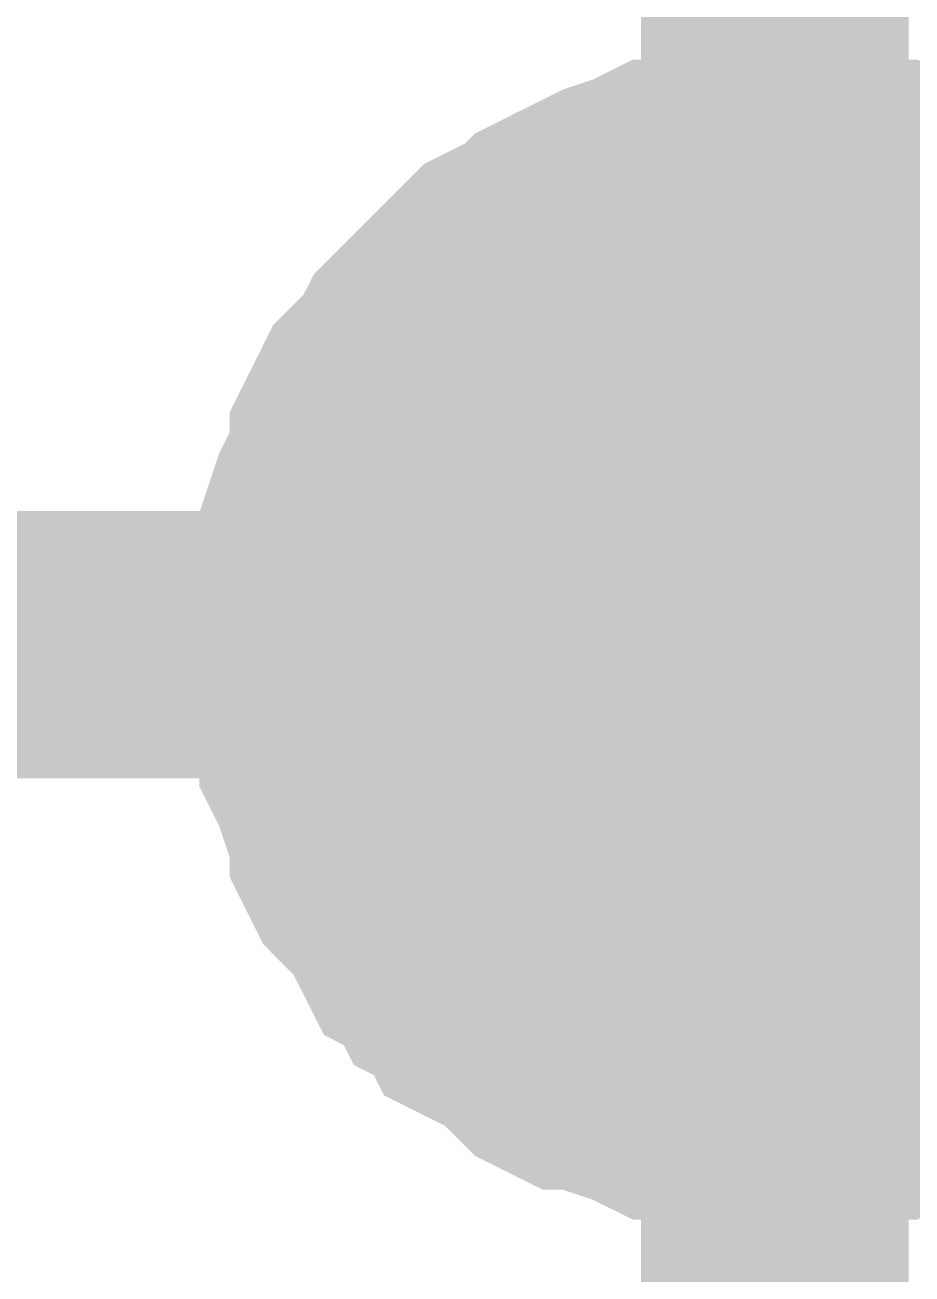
# Model space of a CAD drawing. Header units: inches. Extents: x 0 to 432, y 0 to 280.
# Drawn here: x 225.225 to 226.217, y 121.207 to 122.606 of the extents above; entities that cross this region are included whole.
import ezdxf

# ---------------------------------------------------------------- set-up
doc = ezdxf.new("R2010")
doc.units = ezdxf.units.IN
doc.layers.add('Sheet', color=255, linetype='Continuous')

msp = doc.modelspace()

# ---------------------------------------------------------------- linework, layer by layer
at = {"layer": 'Sheet'}
for points in [[(220.9875, 109.222, 0.2997, 0.2997, 0), (226.0638, 109.222, 0.2997, 0.2997, 0), (226.0638, 121.9118, 0.2997, 0.2997, 0), (226.0638, 132.0749, 0.2997, 0.2997, 0), (226.0638, 140.7107, 0.2997, 0.2997, 0)], [(225.5584, 121.9118, 0.2997, 0.2997, 0), (225.5584, 121.9343, 0.2997, 0.2997, 0), (225.5584, 121.968, 0.2997, 0.2997, 0), (225.5697, 121.9904, 0.2997, 0.2997, 0), (225.5697, 122.0129, 0.2997, 0.2997, 0), (225.5697, 122.0354, 0.2997, 0.2997, 0), (225.5809, 122.0691, 0.2997, 0.2997, 0), (225.5921, 122.0915, 0.2997, 0.2997, 0), (225.6034, 122.114, 0.2997, 0.2997, 0), (225.6034, 122.1364, 0.2997, 0.2997, 0), (225.6146, 122.1589, 0.2997, 0.2997, 0), (225.6258, 122.1814, 0.2997, 0.2997, 0), (225.6483, 122.2038, 0.2997, 0.2997, 0), (225.6595, 122.215, 0.2997, 0.2997, 0), (225.6708, 122.2375, 0.2997, 0.2997, 0), (225.6932, 122.26, 0.2997, 0.2997, 0), (225.7044, 122.2712, 0.2997, 0.2997, 0), (225.7269, 122.2936, 0.2997, 0.2997, 0), (225.7381, 122.3049, 0.2997, 0.2997, 0), (225.7606, 122.3273, 0.2997, 0.2997, 0), (225.7831, 122.3386, 0.2997, 0.2997, 0), (225.8055, 122.3498, 0.2997, 0.2997, 0), (225.8168, 122.361, 0.2997, 0.2997, 0), (225.8392, 122.3723, 0.2997, 0.2997, 0), (225.8617, 122.3835, 0.2997, 0.2997, 0), (225.8841, 122.3947, 0.2997, 0.2997, 0), (225.9178, 122.4059, 0.2997, 0.2997, 0), (225.9403, 122.4172, 0.2997, 0.2997, 0), (225.9628, 122.4172, 0.2997, 0.2997, 0), (225.9852, 122.4172, 0.2997, 0.2997, 0), (226.0077, 122.4284, 0.2997, 0.2997, 0), (226.0414, 122.4284, 0.2997, 0.2997, 0), (226.0638, 122.4284, 0.2997, 0.2997, 0)], [(225.5584, 121.9118, 0.2997, 0.2997, 0), (225.5584, 121.9343, 0.2997, 0.2997, 0), (225.5584, 121.968, 0.2997, 0.2997, 0), (225.5697, 121.9904, 0.2997, 0.2997, 0), (225.5697, 122.0129, 0.2997, 0.2997, 0), (225.5697, 122.0354, 0.2997, 0.2997, 0), (225.5809, 122.0691, 0.2997, 0.2997, 0), (225.5921, 122.0915, 0.2997, 0.2997, 0), (225.6034, 122.114, 0.2997, 0.2997, 0), (225.6034, 122.1364, 0.2997, 0.2997, 0), (225.6146, 122.1589, 0.2997, 0.2997, 0), (225.6258, 122.1814, 0.2997, 0.2997, 0), (225.6483, 122.2038, 0.2997, 0.2997, 0), (225.6595, 122.215, 0.2997, 0.2997, 0), (225.6708, 122.2375, 0.2997, 0.2997, 0), (225.6932, 122.26, 0.2997, 0.2997, 0), (225.7044, 122.2712, 0.2997, 0.2997, 0), (225.7269, 122.2936, 0.2997, 0.2997, 0), (225.7381, 122.3049, 0.2997, 0.2997, 0), (225.7606, 122.3273, 0.2997, 0.2997, 0), (225.7831, 122.3386, 0.2997, 0.2997, 0), (225.8055, 122.3498, 0.2997, 0.2997, 0), (225.8168, 122.361, 0.2997, 0.2997, 0), (225.8392, 122.3723, 0.2997, 0.2997, 0), (225.8617, 122.3835, 0.2997, 0.2997, 0), (225.8841, 122.3947, 0.2997, 0.2997, 0), (225.9178, 122.4059, 0.2997, 0.2997, 0), (225.9403, 122.4172, 0.2997, 0.2997, 0), (225.9628, 122.4172, 0.2997, 0.2997, 0), (225.9852, 122.4172, 0.2997, 0.2997, 0), (226.0077, 122.4284, 0.2997, 0.2997, 0), (226.0414, 122.4284, 0.2997, 0.2997, 0), (226.0638, 122.4284, 0.2997, 0.2997, 0)], [(225.5584, 121.9118, 0.2997, 0.2997, 0), (225.5584, 121.9343, 0.2997, 0.2997, 0), (225.5584, 121.968, 0.2997, 0.2997, 0), (225.5697, 121.9904, 0.2997, 0.2997, 0), (225.5697, 122.0129, 0.2997, 0.2997, 0), (225.5697, 122.0354, 0.2997, 0.2997, 0), (225.5809, 122.0691, 0.2997, 0.2997, 0), (225.5921, 122.0915, 0.2997, 0.2997, 0), (225.6034, 122.114, 0.2997, 0.2997, 0), (225.6034, 122.1364, 0.2997, 0.2997, 0), (225.6146, 122.1589, 0.2997, 0.2997, 0), (225.6258, 122.1814, 0.2997, 0.2997, 0), (225.6483, 122.2038, 0.2997, 0.2997, 0), (225.6595, 122.215, 0.2997, 0.2997, 0), (225.6708, 122.2375, 0.2997, 0.2997, 0), (225.6932, 122.26, 0.2997, 0.2997, 0), (225.7044, 122.2712, 0.2997, 0.2997, 0), (225.7269, 122.2936, 0.2997, 0.2997, 0), (225.7381, 122.3049, 0.2997, 0.2997, 0), (225.7606, 122.3273, 0.2997, 0.2997, 0), (225.7831, 122.3386, 0.2997, 0.2997, 0), (225.8055, 122.3498, 0.2997, 0.2997, 0), (225.8168, 122.361, 0.2997, 0.2997, 0), (225.8392, 122.3723, 0.2997, 0.2997, 0), (225.8617, 122.3835, 0.2997, 0.2997, 0), (225.8841, 122.3947, 0.2997, 0.2997, 0), (225.9178, 122.4059, 0.2997, 0.2997, 0), (225.9403, 122.4172, 0.2997, 0.2997, 0), (225.9628, 122.4172, 0.2997, 0.2997, 0), (225.9852, 122.4172, 0.2997, 0.2997, 0), (226.0077, 122.4284, 0.2997, 0.2997, 0), (226.0414, 122.4284, 0.2997, 0.2997, 0), (226.0638, 122.4284, 0.2997, 0.2997, 0)], [(225.5584, 121.9118, 0.2997, 0.2997, 0), (225.5584, 121.9343, 0.2997, 0.2997, 0), (225.5584, 121.968, 0.2997, 0.2997, 0), (225.5697, 121.9904, 0.2997, 0.2997, 0), (225.5697, 122.0129, 0.2997, 0.2997, 0), (225.5697, 122.0354, 0.2997, 0.2997, 0), (225.5809, 122.0691, 0.2997, 0.2997, 0), (225.5921, 122.0915, 0.2997, 0.2997, 0), (225.6034, 122.114, 0.2997, 0.2997, 0), (225.6034, 122.1364, 0.2997, 0.2997, 0), (225.6146, 122.1589, 0.2997, 0.2997, 0), (225.6258, 122.1814, 0.2997, 0.2997, 0), (225.6483, 122.2038, 0.2997, 0.2997, 0), (225.6595, 122.215, 0.2997, 0.2997, 0), (225.6708, 122.2375, 0.2997, 0.2997, 0), (225.6932, 122.26, 0.2997, 0.2997, 0), (225.7044, 122.2712, 0.2997, 0.2997, 0), (225.7269, 122.2936, 0.2997, 0.2997, 0), (225.7381, 122.3049, 0.2997, 0.2997, 0), (225.7606, 122.3273, 0.2997, 0.2997, 0), (225.7831, 122.3386, 0.2997, 0.2997, 0), (225.8055, 122.3498, 0.2997, 0.2997, 0), (225.8168, 122.361, 0.2997, 0.2997, 0), (225.8392, 122.3723, 0.2997, 0.2997, 0), (225.8617, 122.3835, 0.2997, 0.2997, 0), (225.8841, 122.3947, 0.2997, 0.2997, 0), (225.9178, 122.4059, 0.2997, 0.2997, 0), (225.9403, 122.4172, 0.2997, 0.2997, 0), (225.9628, 122.4172, 0.2997, 0.2997, 0), (225.9852, 122.4172, 0.2997, 0.2997, 0), (226.0077, 122.4284, 0.2997, 0.2997, 0), (226.0414, 122.4284, 0.2997, 0.2997, 0), (226.0638, 122.4284, 0.2997, 0.2997, 0)], [(226.0638, 122.4284, 0.2997, 0.2997, 0), (226.0638, 122.4284, 0.2997, 0.2997, 0)], [(226.0638, 122.4284, 0.2997, 0.2997, 0), (226.0863, 122.4284, 0.2997, 0.2997, 0), (226.12, 122.4284, 0.2997, 0.2997, 0), (226.1424, 122.4172, 0.2997, 0.2997, 0), (226.1649, 122.4172, 0.2997, 0.2997, 0), (226.1874, 122.4172, 0.2997, 0.2997, 0), (226.2098, 122.4059, 0.2997, 0.2997, 0), (226.2435, 122.3947, 0.2997, 0.2997, 0), (226.266, 122.3835, 0.2997, 0.2997, 0), (226.2884, 122.3723, 0.2997, 0.2997, 0), (226.3109, 122.361, 0.2997, 0.2997, 0), (226.3221, 122.3498, 0.2997, 0.2997, 0), (226.3446, 122.3386, 0.2997, 0.2997, 0), (226.3671, 122.3273, 0.2997, 0.2997, 0), (226.3895, 122.3049, 0.2997, 0.2997, 0)], [(226.0638, 122.4284, 0.2997, 0.2997, 0), (226.0638, 122.4284, 0.2997, 0.2997, 0)], [(226.0638, 122.4284, 0.2997, 0.2997, 0), (226.0863, 122.4284, 0.2997, 0.2997, 0), (226.12, 122.4284, 0.2997, 0.2997, 0), (226.1424, 122.4172, 0.2997, 0.2997, 0), (226.1649, 122.4172, 0.2997, 0.2997, 0), (226.1874, 122.4172, 0.2997, 0.2997, 0), (226.2098, 122.4059, 0.2997, 0.2997, 0), (226.2435, 122.3947, 0.2997, 0.2997, 0), (226.266, 122.3835, 0.2997, 0.2997, 0), (226.2884, 122.3723, 0.2997, 0.2997, 0), (226.3109, 122.361, 0.2997, 0.2997, 0), (226.3221, 122.3498, 0.2997, 0.2997, 0), (226.3446, 122.3386, 0.2997, 0.2997, 0), (226.3671, 122.3273, 0.2997, 0.2997, 0), (226.3895, 122.3049, 0.2997, 0.2997, 0)], [(226.0638, 122.4284, 0.2997, 0.2997, 0), (226.0638, 122.4284, 0.2997, 0.2997, 0)], [(226.0638, 122.4284, 0.2997, 0.2997, 0), (226.0863, 122.4284, 0.2997, 0.2997, 0), (226.12, 122.4284, 0.2997, 0.2997, 0), (226.1424, 122.4172, 0.2997, 0.2997, 0), (226.1649, 122.4172, 0.2997, 0.2997, 0), (226.1874, 122.4172, 0.2997, 0.2997, 0), (226.2098, 122.4059, 0.2997, 0.2997, 0), (226.2435, 122.3947, 0.2997, 0.2997, 0), (226.266, 122.3835, 0.2997, 0.2997, 0), (226.2884, 122.3723, 0.2997, 0.2997, 0), (226.3109, 122.361, 0.2997, 0.2997, 0), (226.3221, 122.3498, 0.2997, 0.2997, 0), (226.3446, 122.3386, 0.2997, 0.2997, 0), (226.3671, 122.3273, 0.2997, 0.2997, 0), (226.3895, 122.3049, 0.2997, 0.2997, 0)], [(226.0638, 122.4284, 0.2997, 0.2997, 0), (226.0638, 122.4284, 0.2997, 0.2997, 0)], [(226.0638, 122.4284, 0.2997, 0.2997, 0), (226.0863, 122.4284, 0.2997, 0.2997, 0), (226.12, 122.4284, 0.2997, 0.2997, 0), (226.1424, 122.4172, 0.2997, 0.2997, 0), (226.1649, 122.4172, 0.2997, 0.2997, 0), (226.1874, 122.4172, 0.2997, 0.2997, 0), (226.2098, 122.4059, 0.2997, 0.2997, 0), (226.2435, 122.3947, 0.2997, 0.2997, 0), (226.266, 122.3835, 0.2997, 0.2997, 0), (226.2884, 122.3723, 0.2997, 0.2997, 0), (226.3109, 122.361, 0.2997, 0.2997, 0), (226.3221, 122.3498, 0.2997, 0.2997, 0), (226.3446, 122.3386, 0.2997, 0.2997, 0), (226.3671, 122.3273, 0.2997, 0.2997, 0), (226.3895, 122.3049, 0.2997, 0.2997, 0)], [(225.5584, 121.9118, 0.0991, 0.0991, 0), (225.5584, 121.9343, 0.0991, 0.0991, 0), (225.5584, 121.968, 0.0991, 0.0991, 0), (225.5697, 121.9904, 0.0991, 0.0991, 0), (225.5697, 122.0129, 0.0991, 0.0991, 0), (225.5697, 122.0354, 0.0991, 0.0991, 0), (225.5809, 122.0691, 0.0991, 0.0991, 0), (225.5921, 122.0915, 0.0991, 0.0991, 0), (225.6034, 122.114, 0.0991, 0.0991, 0), (225.6034, 122.1364, 0.0991, 0.0991, 0), (225.6146, 122.1589, 0.0991, 0.0991, 0), (225.6258, 122.1814, 0.0991, 0.0991, 0), (225.6483, 122.2038, 0.0991, 0.0991, 0), (225.6595, 122.215, 0.0991, 0.0991, 0), (225.6708, 122.2375, 0.0991, 0.0991, 0), (225.6932, 122.26, 0.0991, 0.0991, 0), (225.7044, 122.2712, 0.0991, 0.0991, 0), (225.7269, 122.2936, 0.0991, 0.0991, 0), (225.7381, 122.3049, 0.0991, 0.0991, 0), (225.7606, 122.3273, 0.0991, 0.0991, 0), (225.7831, 122.3386, 0.0991, 0.0991, 0), (225.8055, 122.3498, 0.0991, 0.0991, 0), (225.8168, 122.361, 0.0991, 0.0991, 0), (225.8392, 122.3723, 0.0991, 0.0991, 0), (225.8617, 122.3835, 0.0991, 0.0991, 0), (225.8841, 122.3947, 0.0991, 0.0991, 0), (225.9178, 122.4059, 0.0991, 0.0991, 0), (225.9403, 122.4172, 0.0991, 0.0991, 0), (225.9628, 122.4172, 0.0991, 0.0991, 0), (225.9852, 122.4172, 0.0991, 0.0991, 0), (226.0077, 122.4284, 0.0991, 0.0991, 0), (226.0414, 122.4284, 0.0991, 0.0991, 0), (226.0638, 122.4284, 0.0991, 0.0991, 0)], [(225.5584, 121.9118, 0.0991, 0.0991, 0), (225.5584, 121.9343, 0.0991, 0.0991, 0), (225.5584, 121.968, 0.0991, 0.0991, 0), (225.5697, 121.9904, 0.0991, 0.0991, 0), (225.5697, 122.0129, 0.0991, 0.0991, 0), (225.5697, 122.0354, 0.0991, 0.0991, 0), (225.5809, 122.0691, 0.0991, 0.0991, 0), (225.5921, 122.0915, 0.0991, 0.0991, 0), (225.6034, 122.114, 0.0991, 0.0991, 0), (225.6034, 122.1364, 0.0991, 0.0991, 0), (225.6146, 122.1589, 0.0991, 0.0991, 0), (225.6258, 122.1814, 0.0991, 0.0991, 0), (225.6483, 122.2038, 0.0991, 0.0991, 0), (225.6595, 122.215, 0.0991, 0.0991, 0), (225.6708, 122.2375, 0.0991, 0.0991, 0), (225.6932, 122.26, 0.0991, 0.0991, 0), (225.7044, 122.2712, 0.0991, 0.0991, 0), (225.7269, 122.2936, 0.0991, 0.0991, 0), (225.7381, 122.3049, 0.0991, 0.0991, 0), (225.7606, 122.3273, 0.0991, 0.0991, 0), (225.7831, 122.3386, 0.0991, 0.0991, 0), (225.8055, 122.3498, 0.0991, 0.0991, 0), (225.8168, 122.361, 0.0991, 0.0991, 0), (225.8392, 122.3723, 0.0991, 0.0991, 0), (225.8617, 122.3835, 0.0991, 0.0991, 0), (225.8841, 122.3947, 0.0991, 0.0991, 0), (225.9178, 122.4059, 0.0991, 0.0991, 0), (225.9403, 122.4172, 0.0991, 0.0991, 0), (225.9628, 122.4172, 0.0991, 0.0991, 0), (225.9852, 122.4172, 0.0991, 0.0991, 0), (226.0077, 122.4284, 0.0991, 0.0991, 0), (226.0414, 122.4284, 0.0991, 0.0991, 0), (226.0638, 122.4284, 0.0991, 0.0991, 0)], [(225.5584, 121.9118, 0.0991, 0.0991, 0), (225.5584, 121.9343, 0.0991, 0.0991, 0), (225.5584, 121.968, 0.0991, 0.0991, 0), (225.5697, 121.9904, 0.0991, 0.0991, 0), (225.5697, 122.0129, 0.0991, 0.0991, 0), (225.5697, 122.0354, 0.0991, 0.0991, 0), (225.5809, 122.0691, 0.0991, 0.0991, 0), (225.5921, 122.0915, 0.0991, 0.0991, 0), (225.6034, 122.114, 0.0991, 0.0991, 0), (225.6034, 122.1364, 0.0991, 0.0991, 0), (225.6146, 122.1589, 0.0991, 0.0991, 0), (225.6258, 122.1814, 0.0991, 0.0991, 0), (225.6483, 122.2038, 0.0991, 0.0991, 0), (225.6595, 122.215, 0.0991, 0.0991, 0), (225.6708, 122.2375, 0.0991, 0.0991, 0), (225.6932, 122.26, 0.0991, 0.0991, 0), (225.7044, 122.2712, 0.0991, 0.0991, 0), (225.7269, 122.2936, 0.0991, 0.0991, 0), (225.7381, 122.3049, 0.0991, 0.0991, 0), (225.7606, 122.3273, 0.0991, 0.0991, 0), (225.7831, 122.3386, 0.0991, 0.0991, 0), (225.8055, 122.3498, 0.0991, 0.0991, 0), (225.8168, 122.361, 0.0991, 0.0991, 0), (225.8392, 122.3723, 0.0991, 0.0991, 0), (225.8617, 122.3835, 0.0991, 0.0991, 0), (225.8841, 122.3947, 0.0991, 0.0991, 0), (225.9178, 122.4059, 0.0991, 0.0991, 0), (225.9403, 122.4172, 0.0991, 0.0991, 0), (225.9628, 122.4172, 0.0991, 0.0991, 0), (225.9852, 122.4172, 0.0991, 0.0991, 0), (226.0077, 122.4284, 0.0991, 0.0991, 0), (226.0414, 122.4284, 0.0991, 0.0991, 0), (226.0638, 122.4284, 0.0991, 0.0991, 0)], [(225.5584, 121.9118, 0.0991, 0.0991, 0), (225.5584, 121.9343, 0.0991, 0.0991, 0), (225.5584, 121.968, 0.0991, 0.0991, 0), (225.5697, 121.9904, 0.0991, 0.0991, 0), (225.5697, 122.0129, 0.0991, 0.0991, 0), (225.5697, 122.0354, 0.0991, 0.0991, 0), (225.5809, 122.0691, 0.0991, 0.0991, 0), (225.5921, 122.0915, 0.0991, 0.0991, 0), (225.6034, 122.114, 0.0991, 0.0991, 0), (225.6034, 122.1364, 0.0991, 0.0991, 0), (225.6146, 122.1589, 0.0991, 0.0991, 0), (225.6258, 122.1814, 0.0991, 0.0991, 0), (225.6483, 122.2038, 0.0991, 0.0991, 0), (225.6595, 122.215, 0.0991, 0.0991, 0), (225.6708, 122.2375, 0.0991, 0.0991, 0), (225.6932, 122.26, 0.0991, 0.0991, 0), (225.7044, 122.2712, 0.0991, 0.0991, 0), (225.7269, 122.2936, 0.0991, 0.0991, 0), (225.7381, 122.3049, 0.0991, 0.0991, 0), (225.7606, 122.3273, 0.0991, 0.0991, 0), (225.7831, 122.3386, 0.0991, 0.0991, 0), (225.8055, 122.3498, 0.0991, 0.0991, 0), (225.8168, 122.361, 0.0991, 0.0991, 0), (225.8392, 122.3723, 0.0991, 0.0991, 0), (225.8617, 122.3835, 0.0991, 0.0991, 0), (225.8841, 122.3947, 0.0991, 0.0991, 0), (225.9178, 122.4059, 0.0991, 0.0991, 0), (225.9403, 122.4172, 0.0991, 0.0991, 0), (225.9628, 122.4172, 0.0991, 0.0991, 0), (225.9852, 122.4172, 0.0991, 0.0991, 0), (226.0077, 122.4284, 0.0991, 0.0991, 0), (226.0414, 122.4284, 0.0991, 0.0991, 0), (226.0638, 122.4284, 0.0991, 0.0991, 0)], [(226.0638, 122.4284, 0.0991, 0.0991, 0), (226.0638, 122.4284, 0.0991, 0.0991, 0)], [(226.0638, 122.4284, 0.0991, 0.0991, 0), (226.0863, 122.4284, 0.0991, 0.0991, 0), (226.12, 122.4284, 0.0991, 0.0991, 0), (226.1424, 122.4172, 0.0991, 0.0991, 0), (226.1649, 122.4172, 0.0991, 0.0991, 0), (226.1874, 122.4172, 0.0991, 0.0991, 0), (226.2098, 122.4059, 0.0991, 0.0991, 0), (226.2435, 122.3947, 0.0991, 0.0991, 0), (226.266, 122.3835, 0.0991, 0.0991, 0), (226.2884, 122.3723, 0.0991, 0.0991, 0)], [(226.0638, 122.4284, 0.0991, 0.0991, 0), (226.0638, 122.4284, 0.0991, 0.0991, 0)], [(226.0638, 122.4284, 0.0991, 0.0991, 0), (226.0863, 122.4284, 0.0991, 0.0991, 0), (226.12, 122.4284, 0.0991, 0.0991, 0), (226.1424, 122.4172, 0.0991, 0.0991, 0), (226.1649, 122.4172, 0.0991, 0.0991, 0), (226.1874, 122.4172, 0.0991, 0.0991, 0), (226.2098, 122.4059, 0.0991, 0.0991, 0), (226.2435, 122.3947, 0.0991, 0.0991, 0), (226.266, 122.3835, 0.0991, 0.0991, 0), (226.2884, 122.3723, 0.0991, 0.0991, 0)], [(226.0638, 122.4284, 0.0991, 0.0991, 0), (226.0638, 122.4284, 0.0991, 0.0991, 0)], [(226.0638, 122.4284, 0.0991, 0.0991, 0), (226.0863, 122.4284, 0.0991, 0.0991, 0), (226.12, 122.4284, 0.0991, 0.0991, 0), (226.1424, 122.4172, 0.0991, 0.0991, 0), (226.1649, 122.4172, 0.0991, 0.0991, 0), (226.1874, 122.4172, 0.0991, 0.0991, 0), (226.2098, 122.4059, 0.0991, 0.0991, 0), (226.2435, 122.3947, 0.0991, 0.0991, 0), (226.266, 122.3835, 0.0991, 0.0991, 0), (226.2884, 122.3723, 0.0991, 0.0991, 0)], [(226.0638, 122.4284, 0.0991, 0.0991, 0), (226.0638, 122.4284, 0.0991, 0.0991, 0)], [(226.0638, 122.4284, 0.0991, 0.0991, 0), (226.0863, 122.4284, 0.0991, 0.0991, 0), (226.12, 122.4284, 0.0991, 0.0991, 0), (226.1424, 122.4172, 0.0991, 0.0991, 0), (226.1649, 122.4172, 0.0991, 0.0991, 0), (226.1874, 122.4172, 0.0991, 0.0991, 0), (226.2098, 122.4059, 0.0991, 0.0991, 0), (226.2435, 122.3947, 0.0991, 0.0991, 0), (226.266, 122.3835, 0.0991, 0.0991, 0), (226.2884, 122.3723, 0.0991, 0.0991, 0)], [(220.9875, 121.9118, 0.2997, 0.2997, 0), (226.0638, 121.9118, 0.2997, 0.2997, 0)], [(226.0638, 121.4065, 0.2997, 0.2997, 0), (226.0414, 121.4065, 0.2997, 0.2997, 0), (226.0077, 121.4065, 0.2997, 0.2997, 0), (225.9852, 121.4177, 0.2997, 0.2997, 0), (225.9628, 121.4177, 0.2997, 0.2997, 0), (225.9403, 121.4177, 0.2997, 0.2997, 0), (225.9178, 121.4289, 0.2997, 0.2997, 0), (225.8841, 121.4402, 0.2997, 0.2997, 0), (225.8617, 121.4514, 0.2997, 0.2997, 0), (225.8392, 121.4514, 0.2997, 0.2997, 0), (225.8168, 121.4626, 0.2997, 0.2997, 0), (225.8055, 121.4739, 0.2997, 0.2997, 0), (225.7831, 121.4963, 0.2997, 0.2997, 0), (225.7606, 121.5076, 0.2997, 0.2997, 0), (225.7381, 121.5188, 0.2997, 0.2997, 0), (225.7269, 121.5412, 0.2997, 0.2997, 0), (225.7044, 121.5525, 0.2997, 0.2997, 0), (225.6932, 121.5749, 0.2997, 0.2997, 0), (225.6708, 121.5862, 0.2997, 0.2997, 0), (225.6595, 121.6086, 0.2997, 0.2997, 0), (225.6483, 121.6311, 0.2997, 0.2997, 0), (225.6258, 121.6535, 0.2997, 0.2997, 0), (225.6146, 121.6648, 0.2997, 0.2997, 0), (225.6034, 121.6872, 0.2997, 0.2997, 0), (225.6034, 121.7097, 0.2997, 0.2997, 0), (225.5921, 121.7322, 0.2997, 0.2997, 0), (225.5809, 121.7658, 0.2997, 0.2997, 0), (225.5697, 121.7883, 0.2997, 0.2997, 0), (225.5697, 121.8108, 0.2997, 0.2997, 0), (225.5697, 121.8332, 0.2997, 0.2997, 0), (225.5584, 121.8557, 0.2997, 0.2997, 0), (225.5584, 121.8894, 0.2997, 0.2997, 0), (225.5584, 121.9118, 0.2997, 0.2997, 0)], [(225.5584, 121.9118, 0.2997, 0.2997, 0), (225.5584, 121.9118, 0.2997, 0.2997, 0)], [(226.0638, 121.4065, 0.2997, 0.2997, 0), (226.0414, 121.4065, 0.2997, 0.2997, 0), (226.0077, 121.4065, 0.2997, 0.2997, 0), (225.9852, 121.4177, 0.2997, 0.2997, 0), (225.9628, 121.4177, 0.2997, 0.2997, 0), (225.9403, 121.4177, 0.2997, 0.2997, 0), (225.9178, 121.4289, 0.2997, 0.2997, 0), (225.8841, 121.4402, 0.2997, 0.2997, 0), (225.8617, 121.4514, 0.2997, 0.2997, 0), (225.8392, 121.4514, 0.2997, 0.2997, 0), (225.8168, 121.4626, 0.2997, 0.2997, 0), (225.8055, 121.4739, 0.2997, 0.2997, 0), (225.7831, 121.4963, 0.2997, 0.2997, 0), (225.7606, 121.5076, 0.2997, 0.2997, 0), (225.7381, 121.5188, 0.2997, 0.2997, 0), (225.7269, 121.5412, 0.2997, 0.2997, 0), (225.7044, 121.5525, 0.2997, 0.2997, 0), (225.6932, 121.5749, 0.2997, 0.2997, 0), (225.6708, 121.5862, 0.2997, 0.2997, 0), (225.6595, 121.6086, 0.2997, 0.2997, 0), (225.6483, 121.6311, 0.2997, 0.2997, 0), (225.6258, 121.6535, 0.2997, 0.2997, 0), (225.6146, 121.6648, 0.2997, 0.2997, 0), (225.6034, 121.6872, 0.2997, 0.2997, 0), (225.6034, 121.7097, 0.2997, 0.2997, 0), (225.5921, 121.7322, 0.2997, 0.2997, 0), (225.5809, 121.7658, 0.2997, 0.2997, 0), (225.5697, 121.7883, 0.2997, 0.2997, 0), (225.5697, 121.8108, 0.2997, 0.2997, 0), (225.5697, 121.8332, 0.2997, 0.2997, 0), (225.5584, 121.8557, 0.2997, 0.2997, 0), (225.5584, 121.8894, 0.2997, 0.2997, 0), (225.5584, 121.9118, 0.2997, 0.2997, 0)], [(225.5584, 121.9118, 0.2997, 0.2997, 0), (225.5584, 121.9118, 0.2997, 0.2997, 0)], [(226.0638, 121.4065, 0.2997, 0.2997, 0), (226.0414, 121.4065, 0.2997, 0.2997, 0), (226.0077, 121.4065, 0.2997, 0.2997, 0), (225.9852, 121.4177, 0.2997, 0.2997, 0), (225.9628, 121.4177, 0.2997, 0.2997, 0), (225.9403, 121.4177, 0.2997, 0.2997, 0), (225.9178, 121.4289, 0.2997, 0.2997, 0), (225.8841, 121.4402, 0.2997, 0.2997, 0), (225.8617, 121.4514, 0.2997, 0.2997, 0), (225.8392, 121.4514, 0.2997, 0.2997, 0), (225.8168, 121.4626, 0.2997, 0.2997, 0), (225.8055, 121.4739, 0.2997, 0.2997, 0), (225.7831, 121.4963, 0.2997, 0.2997, 0), (225.7606, 121.5076, 0.2997, 0.2997, 0), (225.7381, 121.5188, 0.2997, 0.2997, 0), (225.7269, 121.5412, 0.2997, 0.2997, 0), (225.7044, 121.5525, 0.2997, 0.2997, 0), (225.6932, 121.5749, 0.2997, 0.2997, 0), (225.6708, 121.5862, 0.2997, 0.2997, 0), (225.6595, 121.6086, 0.2997, 0.2997, 0), (225.6483, 121.6311, 0.2997, 0.2997, 0), (225.6258, 121.6535, 0.2997, 0.2997, 0), (225.6146, 121.6648, 0.2997, 0.2997, 0), (225.6034, 121.6872, 0.2997, 0.2997, 0), (225.6034, 121.7097, 0.2997, 0.2997, 0), (225.5921, 121.7322, 0.2997, 0.2997, 0), (225.5809, 121.7658, 0.2997, 0.2997, 0), (225.5697, 121.7883, 0.2997, 0.2997, 0), (225.5697, 121.8108, 0.2997, 0.2997, 0), (225.5697, 121.8332, 0.2997, 0.2997, 0), (225.5584, 121.8557, 0.2997, 0.2997, 0), (225.5584, 121.8894, 0.2997, 0.2997, 0), (225.5584, 121.9118, 0.2997, 0.2997, 0)], [(225.5584, 121.9118, 0.2997, 0.2997, 0), (225.5584, 121.9118, 0.2997, 0.2997, 0)], [(226.0638, 121.4065, 0.2997, 0.2997, 0), (226.0414, 121.4065, 0.2997, 0.2997, 0), (226.0077, 121.4065, 0.2997, 0.2997, 0), (225.9852, 121.4177, 0.2997, 0.2997, 0), (225.9628, 121.4177, 0.2997, 0.2997, 0), (225.9403, 121.4177, 0.2997, 0.2997, 0), (225.9178, 121.4289, 0.2997, 0.2997, 0), (225.8841, 121.4402, 0.2997, 0.2997, 0), (225.8617, 121.4514, 0.2997, 0.2997, 0), (225.8392, 121.4514, 0.2997, 0.2997, 0), (225.8168, 121.4626, 0.2997, 0.2997, 0), (225.8055, 121.4739, 0.2997, 0.2997, 0), (225.7831, 121.4963, 0.2997, 0.2997, 0), (225.7606, 121.5076, 0.2997, 0.2997, 0), (225.7381, 121.5188, 0.2997, 0.2997, 0), (225.7269, 121.5412, 0.2997, 0.2997, 0), (225.7044, 121.5525, 0.2997, 0.2997, 0), (225.6932, 121.5749, 0.2997, 0.2997, 0), (225.6708, 121.5862, 0.2997, 0.2997, 0), (225.6595, 121.6086, 0.2997, 0.2997, 0), (225.6483, 121.6311, 0.2997, 0.2997, 0), (225.6258, 121.6535, 0.2997, 0.2997, 0), (225.6146, 121.6648, 0.2997, 0.2997, 0), (225.6034, 121.6872, 0.2997, 0.2997, 0), (225.6034, 121.7097, 0.2997, 0.2997, 0), (225.5921, 121.7322, 0.2997, 0.2997, 0), (225.5809, 121.7658, 0.2997, 0.2997, 0), (225.5697, 121.7883, 0.2997, 0.2997, 0), (225.5697, 121.8108, 0.2997, 0.2997, 0), (225.5697, 121.8332, 0.2997, 0.2997, 0), (225.5584, 121.8557, 0.2997, 0.2997, 0), (225.5584, 121.8894, 0.2997, 0.2997, 0), (225.5584, 121.9118, 0.2997, 0.2997, 0)], [(225.5584, 121.9118, 0.2997, 0.2997, 0), (225.5584, 121.9118, 0.2997, 0.2997, 0)], [(226.0638, 121.4065, 0.0991, 0.0991, 0), (226.0414, 121.4065, 0.0991, 0.0991, 0), (226.0077, 121.4065, 0.0991, 0.0991, 0), (225.9852, 121.4177, 0.0991, 0.0991, 0), (225.9628, 121.4177, 0.0991, 0.0991, 0), (225.9403, 121.4177, 0.0991, 0.0991, 0), (225.9178, 121.4289, 0.0991, 0.0991, 0), (225.8841, 121.4402, 0.0991, 0.0991, 0), (225.8617, 121.4514, 0.0991, 0.0991, 0), (225.8392, 121.4514, 0.0991, 0.0991, 0), (225.8168, 121.4626, 0.0991, 0.0991, 0), (225.8055, 121.4739, 0.0991, 0.0991, 0), (225.7831, 121.4963, 0.0991, 0.0991, 0), (225.7606, 121.5076, 0.0991, 0.0991, 0), (225.7381, 121.5188, 0.0991, 0.0991, 0), (225.7269, 121.5412, 0.0991, 0.0991, 0), (225.7044, 121.5525, 0.0991, 0.0991, 0), (225.6932, 121.5749, 0.0991, 0.0991, 0), (225.6708, 121.5862, 0.0991, 0.0991, 0), (225.6595, 121.6086, 0.0991, 0.0991, 0), (225.6483, 121.6311, 0.0991, 0.0991, 0), (225.6258, 121.6535, 0.0991, 0.0991, 0), (225.6146, 121.6648, 0.0991, 0.0991, 0), (225.6034, 121.6872, 0.0991, 0.0991, 0), (225.6034, 121.7097, 0.0991, 0.0991, 0), (225.5921, 121.7322, 0.0991, 0.0991, 0), (225.5809, 121.7658, 0.0991, 0.0991, 0), (225.5697, 121.7883, 0.0991, 0.0991, 0), (225.5697, 121.8108, 0.0991, 0.0991, 0), (225.5697, 121.8332, 0.0991, 0.0991, 0), (225.5584, 121.8557, 0.0991, 0.0991, 0), (225.5584, 121.8894, 0.0991, 0.0991, 0), (225.5584, 121.9118, 0.0991, 0.0991, 0)], [(225.5584, 121.9118, 0.0991, 0.0991, 0), (225.5584, 121.9118, 0.0991, 0.0991, 0)], [(226.0638, 121.4065, 0.0991, 0.0991, 0), (226.0414, 121.4065, 0.0991, 0.0991, 0), (226.0077, 121.4065, 0.0991, 0.0991, 0), (225.9852, 121.4177, 0.0991, 0.0991, 0), (225.9628, 121.4177, 0.0991, 0.0991, 0), (225.9403, 121.4177, 0.0991, 0.0991, 0), (225.9178, 121.4289, 0.0991, 0.0991, 0), (225.8841, 121.4402, 0.0991, 0.0991, 0), (225.8617, 121.4514, 0.0991, 0.0991, 0), (225.8392, 121.4514, 0.0991, 0.0991, 0), (225.8168, 121.4626, 0.0991, 0.0991, 0), (225.8055, 121.4739, 0.0991, 0.0991, 0), (225.7831, 121.4963, 0.0991, 0.0991, 0), (225.7606, 121.5076, 0.0991, 0.0991, 0), (225.7381, 121.5188, 0.0991, 0.0991, 0), (225.7269, 121.5412, 0.0991, 0.0991, 0), (225.7044, 121.5525, 0.0991, 0.0991, 0), (225.6932, 121.5749, 0.0991, 0.0991, 0), (225.6708, 121.5862, 0.0991, 0.0991, 0), (225.6595, 121.6086, 0.0991, 0.0991, 0), (225.6483, 121.6311, 0.0991, 0.0991, 0), (225.6258, 121.6535, 0.0991, 0.0991, 0), (225.6146, 121.6648, 0.0991, 0.0991, 0), (225.6034, 121.6872, 0.0991, 0.0991, 0), (225.6034, 121.7097, 0.0991, 0.0991, 0), (225.5921, 121.7322, 0.0991, 0.0991, 0), (225.5809, 121.7658, 0.0991, 0.0991, 0), (225.5697, 121.7883, 0.0991, 0.0991, 0), (225.5697, 121.8108, 0.0991, 0.0991, 0), (225.5697, 121.8332, 0.0991, 0.0991, 0), (225.5584, 121.8557, 0.0991, 0.0991, 0), (225.5584, 121.8894, 0.0991, 0.0991, 0), (225.5584, 121.9118, 0.0991, 0.0991, 0)], [(225.5584, 121.9118, 0.0991, 0.0991, 0), (225.5584, 121.9118, 0.0991, 0.0991, 0)], [(226.0638, 121.4065, 0.0991, 0.0991, 0), (226.0414, 121.4065, 0.0991, 0.0991, 0), (226.0077, 121.4065, 0.0991, 0.0991, 0), (225.9852, 121.4177, 0.0991, 0.0991, 0), (225.9628, 121.4177, 0.0991, 0.0991, 0), (225.9403, 121.4177, 0.0991, 0.0991, 0), (225.9178, 121.4289, 0.0991, 0.0991, 0), (225.8841, 121.4402, 0.0991, 0.0991, 0), (225.8617, 121.4514, 0.0991, 0.0991, 0), (225.8392, 121.4514, 0.0991, 0.0991, 0), (225.8168, 121.4626, 0.0991, 0.0991, 0), (225.8055, 121.4739, 0.0991, 0.0991, 0), (225.7831, 121.4963, 0.0991, 0.0991, 0), (225.7606, 121.5076, 0.0991, 0.0991, 0), (225.7381, 121.5188, 0.0991, 0.0991, 0), (225.7269, 121.5412, 0.0991, 0.0991, 0), (225.7044, 121.5525, 0.0991, 0.0991, 0), (225.6932, 121.5749, 0.0991, 0.0991, 0), (225.6708, 121.5862, 0.0991, 0.0991, 0), (225.6595, 121.6086, 0.0991, 0.0991, 0), (225.6483, 121.6311, 0.0991, 0.0991, 0), (225.6258, 121.6535, 0.0991, 0.0991, 0), (225.6146, 121.6648, 0.0991, 0.0991, 0), (225.6034, 121.6872, 0.0991, 0.0991, 0), (225.6034, 121.7097, 0.0991, 0.0991, 0), (225.5921, 121.7322, 0.0991, 0.0991, 0), (225.5809, 121.7658, 0.0991, 0.0991, 0), (225.5697, 121.7883, 0.0991, 0.0991, 0), (225.5697, 121.8108, 0.0991, 0.0991, 0), (225.5697, 121.8332, 0.0991, 0.0991, 0), (225.5584, 121.8557, 0.0991, 0.0991, 0), (225.5584, 121.8894, 0.0991, 0.0991, 0), (225.5584, 121.9118, 0.0991, 0.0991, 0)], [(225.5584, 121.9118, 0.0991, 0.0991, 0), (225.5584, 121.9118, 0.0991, 0.0991, 0)], [(226.0638, 121.4065, 0.0991, 0.0991, 0), (226.0414, 121.4065, 0.0991, 0.0991, 0), (226.0077, 121.4065, 0.0991, 0.0991, 0), (225.9852, 121.4177, 0.0991, 0.0991, 0), (225.9628, 121.4177, 0.0991, 0.0991, 0), (225.9403, 121.4177, 0.0991, 0.0991, 0), (225.9178, 121.4289, 0.0991, 0.0991, 0), (225.8841, 121.4402, 0.0991, 0.0991, 0), (225.8617, 121.4514, 0.0991, 0.0991, 0), (225.8392, 121.4514, 0.0991, 0.0991, 0), (225.8168, 121.4626, 0.0991, 0.0991, 0), (225.8055, 121.4739, 0.0991, 0.0991, 0), (225.7831, 121.4963, 0.0991, 0.0991, 0), (225.7606, 121.5076, 0.0991, 0.0991, 0), (225.7381, 121.5188, 0.0991, 0.0991, 0), (225.7269, 121.5412, 0.0991, 0.0991, 0), (225.7044, 121.5525, 0.0991, 0.0991, 0), (225.6932, 121.5749, 0.0991, 0.0991, 0), (225.6708, 121.5862, 0.0991, 0.0991, 0), (225.6595, 121.6086, 0.0991, 0.0991, 0), (225.6483, 121.6311, 0.0991, 0.0991, 0), (225.6258, 121.6535, 0.0991, 0.0991, 0), (225.6146, 121.6648, 0.0991, 0.0991, 0), (225.6034, 121.6872, 0.0991, 0.0991, 0), (225.6034, 121.7097, 0.0991, 0.0991, 0), (225.5921, 121.7322, 0.0991, 0.0991, 0), (225.5809, 121.7658, 0.0991, 0.0991, 0), (225.5697, 121.7883, 0.0991, 0.0991, 0), (225.5697, 121.8108, 0.0991, 0.0991, 0), (225.5697, 121.8332, 0.0991, 0.0991, 0), (225.5584, 121.8557, 0.0991, 0.0991, 0), (225.5584, 121.8894, 0.0991, 0.0991, 0), (225.5584, 121.9118, 0.0991, 0.0991, 0)], [(225.5584, 121.9118, 0.0991, 0.0991, 0), (225.5584, 121.9118, 0.0991, 0.0991, 0)], [(226.3895, 121.5188, 0.2997, 0.2997, 0), (226.3671, 121.5076, 0.2997, 0.2997, 0), (226.3446, 121.4963, 0.2997, 0.2997, 0), (226.3221, 121.4739, 0.2997, 0.2997, 0), (226.3109, 121.4626, 0.2997, 0.2997, 0), (226.2884, 121.4514, 0.2997, 0.2997, 0), (226.266, 121.4514, 0.2997, 0.2997, 0), (226.2435, 121.4402, 0.2997, 0.2997, 0), (226.2098, 121.4289, 0.2997, 0.2997, 0), (226.1874, 121.4177, 0.2997, 0.2997, 0), (226.1649, 121.4177, 0.2997, 0.2997, 0), (226.1424, 121.4177, 0.2997, 0.2997, 0), (226.12, 121.4065, 0.2997, 0.2997, 0), (226.0863, 121.4065, 0.2997, 0.2997, 0), (226.0638, 121.4065, 0.2997, 0.2997, 0)], [(226.3895, 121.5188, 0.2997, 0.2997, 0), (226.3671, 121.5076, 0.2997, 0.2997, 0), (226.3446, 121.4963, 0.2997, 0.2997, 0), (226.3221, 121.4739, 0.2997, 0.2997, 0), (226.3109, 121.4626, 0.2997, 0.2997, 0), (226.2884, 121.4514, 0.2997, 0.2997, 0), (226.266, 121.4514, 0.2997, 0.2997, 0), (226.2435, 121.4402, 0.2997, 0.2997, 0), (226.2098, 121.4289, 0.2997, 0.2997, 0), (226.1874, 121.4177, 0.2997, 0.2997, 0), (226.1649, 121.4177, 0.2997, 0.2997, 0), (226.1424, 121.4177, 0.2997, 0.2997, 0), (226.12, 121.4065, 0.2997, 0.2997, 0), (226.0863, 121.4065, 0.2997, 0.2997, 0), (226.0638, 121.4065, 0.2997, 0.2997, 0)], [(226.3895, 121.5188, 0.2997, 0.2997, 0), (226.3671, 121.5076, 0.2997, 0.2997, 0), (226.3446, 121.4963, 0.2997, 0.2997, 0), (226.3221, 121.4739, 0.2997, 0.2997, 0), (226.3109, 121.4626, 0.2997, 0.2997, 0), (226.2884, 121.4514, 0.2997, 0.2997, 0), (226.266, 121.4514, 0.2997, 0.2997, 0), (226.2435, 121.4402, 0.2997, 0.2997, 0), (226.2098, 121.4289, 0.2997, 0.2997, 0), (226.1874, 121.4177, 0.2997, 0.2997, 0), (226.1649, 121.4177, 0.2997, 0.2997, 0), (226.1424, 121.4177, 0.2997, 0.2997, 0), (226.12, 121.4065, 0.2997, 0.2997, 0), (226.0863, 121.4065, 0.2997, 0.2997, 0), (226.0638, 121.4065, 0.2997, 0.2997, 0)], [(226.3895, 121.5188, 0.2997, 0.2997, 0), (226.3671, 121.5076, 0.2997, 0.2997, 0), (226.3446, 121.4963, 0.2997, 0.2997, 0), (226.3221, 121.4739, 0.2997, 0.2997, 0), (226.3109, 121.4626, 0.2997, 0.2997, 0), (226.2884, 121.4514, 0.2997, 0.2997, 0), (226.266, 121.4514, 0.2997, 0.2997, 0), (226.2435, 121.4402, 0.2997, 0.2997, 0), (226.2098, 121.4289, 0.2997, 0.2997, 0), (226.1874, 121.4177, 0.2997, 0.2997, 0), (226.1649, 121.4177, 0.2997, 0.2997, 0), (226.1424, 121.4177, 0.2997, 0.2997, 0), (226.12, 121.4065, 0.2997, 0.2997, 0), (226.0863, 121.4065, 0.2997, 0.2997, 0), (226.0638, 121.4065, 0.2997, 0.2997, 0)], [(226.2884, 121.4514, 0.0991, 0.0991, 0), (226.266, 121.4514, 0.0991, 0.0991, 0), (226.2435, 121.4402, 0.0991, 0.0991, 0), (226.2098, 121.4289, 0.0991, 0.0991, 0), (226.1874, 121.4177, 0.0991, 0.0991, 0), (226.1649, 121.4177, 0.0991, 0.0991, 0), (226.1424, 121.4177, 0.0991, 0.0991, 0), (226.12, 121.4065, 0.0991, 0.0991, 0), (226.0863, 121.4065, 0.0991, 0.0991, 0), (226.0638, 121.4065, 0.0991, 0.0991, 0)], [(226.2884, 121.4514, 0.0991, 0.0991, 0), (226.266, 121.4514, 0.0991, 0.0991, 0), (226.2435, 121.4402, 0.0991, 0.0991, 0), (226.2098, 121.4289, 0.0991, 0.0991, 0), (226.1874, 121.4177, 0.0991, 0.0991, 0), (226.1649, 121.4177, 0.0991, 0.0991, 0), (226.1424, 121.4177, 0.0991, 0.0991, 0), (226.12, 121.4065, 0.0991, 0.0991, 0), (226.0863, 121.4065, 0.0991, 0.0991, 0), (226.0638, 121.4065, 0.0991, 0.0991, 0)], [(226.2884, 121.4514, 0.0991, 0.0991, 0), (226.266, 121.4514, 0.0991, 0.0991, 0), (226.2435, 121.4402, 0.0991, 0.0991, 0), (226.2098, 121.4289, 0.0991, 0.0991, 0), (226.1874, 121.4177, 0.0991, 0.0991, 0), (226.1649, 121.4177, 0.0991, 0.0991, 0), (226.1424, 121.4177, 0.0991, 0.0991, 0), (226.12, 121.4065, 0.0991, 0.0991, 0), (226.0863, 121.4065, 0.0991, 0.0991, 0), (226.0638, 121.4065, 0.0991, 0.0991, 0)], [(226.2884, 121.4514, 0.0991, 0.0991, 0), (226.266, 121.4514, 0.0991, 0.0991, 0), (226.2435, 121.4402, 0.0991, 0.0991, 0), (226.2098, 121.4289, 0.0991, 0.0991, 0), (226.1874, 121.4177, 0.0991, 0.0991, 0), (226.1649, 121.4177, 0.0991, 0.0991, 0), (226.1424, 121.4177, 0.0991, 0.0991, 0), (226.12, 121.4065, 0.0991, 0.0991, 0), (226.0863, 121.4065, 0.0991, 0.0991, 0), (226.0638, 121.4065, 0.0991, 0.0991, 0)]]:
    msp.add_lwpolyline(points, format="xyseb", dxfattribs=at)
msp.add_lwpolyline([(225.806, 121.92, 0.508, 0.508, 1), (226.314, 121.92, 0.508, 0.508, 1)], format="xyseb", close=True, dxfattribs=at)

doc.saveas('drawing.dxf')
